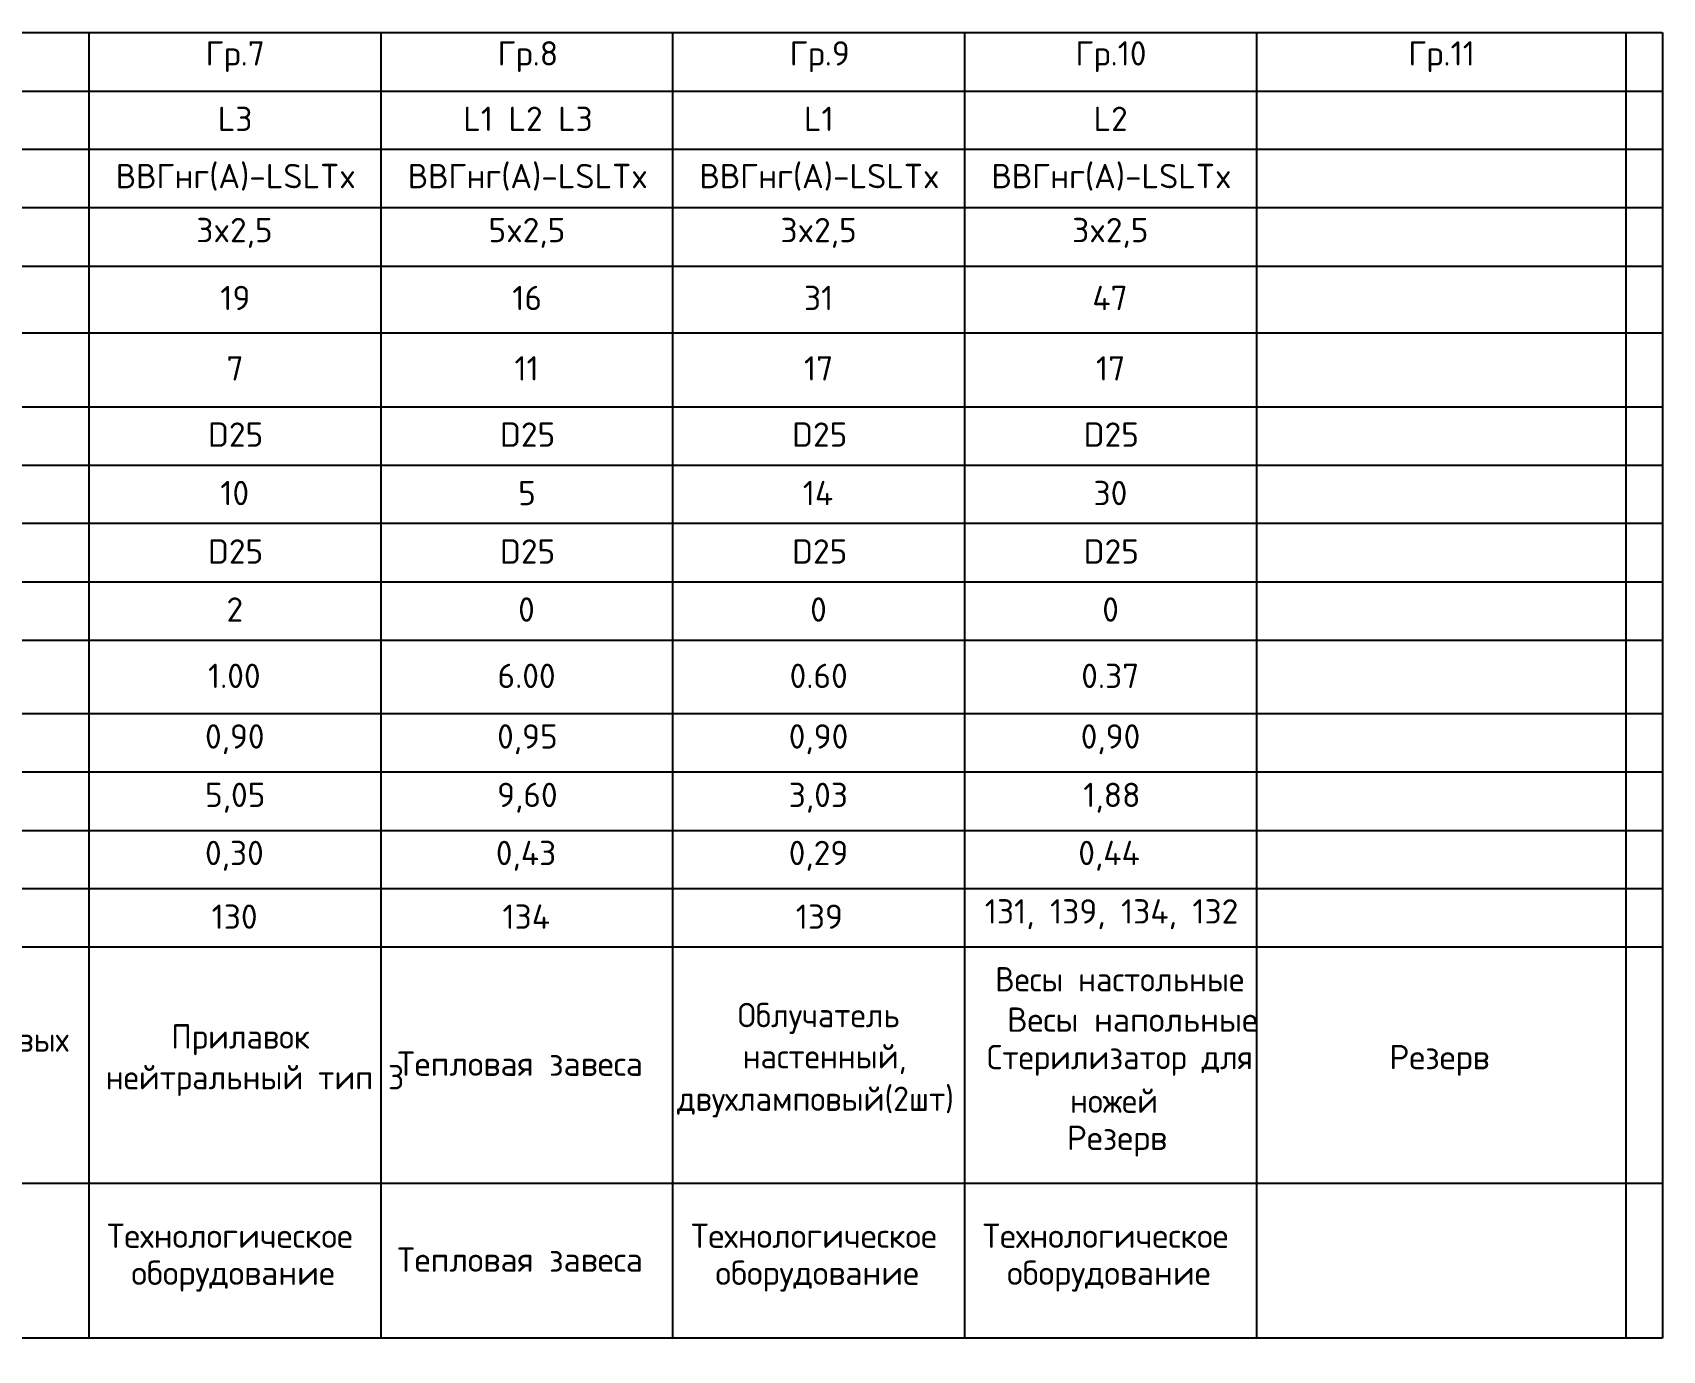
# Model space of a CAD drawing. Header units: millimetres. Extents: x -32 to 417638015, y -35 to 175284279.
# Drawn here: x 606219 to 622969, y 30748 to 44299 of the extents above; entities that cross this region are included whole.
import ezdxf

# ---------------------------------------------------------------- set-up
doc = ezdxf.new("R2010")
doc.units = ezdxf.units.MM
doc.layers.add('PDF _0', color=7, linetype='Continuous')
doc.layers.add('PDF _Текст', color=7, linetype='Continuous')
doc.styles.add('PDF GOST Common', font='GOST_Common.ttf')
doc.styles.add('PDF ISOCPEUR', font='isocpeur.ttf')

msp = doc.modelspace()

# ---------------------------------------------------------------- linework, layer by layer
at = {"layer": 'PDF _0', "lineweight": 25}
for points in [[(622967, 30875), (581283, 30875), (581283, 44299), (622967, 44299)], [(606798, 44299), (606798, 30875)], [(609799, 44299), (609799, 30875)], [(612796, 44299), (612796, 30875)], [(615798, 44299), (615798, 30875)], [(618799, 44299), (618799, 30875)], [(622592, 44299), (622592, 30875)], [(622969, 44299), (622969, 30875)], [(581283, 43698), (622967, 43698)], [(581283, 43101), (622967, 43101)], [(581283, 42500), (622967, 42500)], [(581283, 41898), (622967, 41898)], [(581283, 41213), (622967, 41213)], [(583103, 40451), (622967, 40451)], [(585881, 39850), (622967, 39850)], [(583103, 39253), (622967, 39253)], [(585881, 38652), (622967, 38652)], [(581283, 38050), (622967, 38050)], [(581283, 37297), (622967, 37297)], [(581283, 36696), (622967, 36696)], [(581283, 36095), (622967, 36095)], [(581283, 35498), (622967, 35498)], [(581283, 34897), (622967, 34897)], [(581283, 32467), (622967, 32467)]]:
    msp.add_lwpolyline(points, dxfattribs=at)

# ---------------------------------------------------------------- texts
at = {"layer": 'PDF _Текст', "attachment_point": 4}
for s, insert, char_height, style in [('Гр.7', (607996, 44051), 250, 'PDF ISOCPEUR'), ('Гр.8', (610997, 44051), 250, 'PDF ISOCPEUR'), ('Гр.9', (613999, 44051), 250, 'PDF ISOCPEUR'), ('Гр.10', (616936, 44051), 250, 'PDF ISOCPEUR'), ('Гр.11', (620357, 44051), 250, 'PDF ISOCPEUR'), ('L3', (608123, 43412), 250, 'PDF ISOCPEUR'), ('L1 L2 L3', (610646, 43412), 250, 'PDF ISOCPEUR'), ('L1', (614147, 43412), 250, 'PDF ISOCPEUR'), ('L2', (617123, 43412), 250, 'PDF ISOCPEUR'), ('ВВГнг(A)-LSLTx', (607073, 42811), 249.97, 'PDF ISOCPEUR'), ('ВВГнг(A)-LSLTx', (610074, 42811), 249.97, 'PDF ISOCPEUR'), ('ВВГнг(A)-LSLTx', (613072, 42811), 249.97, 'PDF ISOCPEUR'), ('ВВГнг(A)-LSLTx', (616073, 42811), 249.97, 'PDF ISOCPEUR'), ('3x2,5', (607902, 42239), 250, 'PDF ISOCPEUR'), ('5x2,5', (610904, 42239), 250, 'PDF ISOCPEUR'), ('3x2,5', (613905, 42239), 250, 'PDF ISOCPEUR'), ('3x2,5', (616903, 42239), 250, 'PDF ISOCPEUR'), ('19', (608148, 41570), 250, 'PDF ISOCPEUR'), ('16', (611149, 41570), 250, 'PDF ISOCPEUR'), ('31', (614147, 41570), 250, 'PDF ISOCPEUR'), ('47', (617110, 41570), 250, 'PDF ISOCPEUR'), ('221.3000', (622778, 41556), 0.999, 'PDF ISOCPEUR'), ('7', (608212, 40846), 250, 'PDF ISOCPEUR'), ('11', (611171, 40846), 250, 'PDF ISOCPEUR'), ('17', (614147, 40846), 250, 'PDF ISOCPEUR'), ('17', (617148, 40846), 250, 'PDF ISOCPEUR'), ('96.0000', (622778, 40832), 0.999, 'PDF ISOCPEUR'), ('D25', (608021, 40165), 250, 'PDF ISOCPEUR'), ('D25', (611022, 40165), 250, 'PDF ISOCPEUR'), ('D25', (614024, 40165), 250, 'PDF ISOCPEUR'), ('D25', (617021, 40165), 250, 'PDF ISOCPEUR'), ('10', (608148, 39564), 250, 'PDF ISOCPEUR'), ('5', (611209, 39564), 250, 'PDF ISOCPEUR'), ('14', (614134, 39564), 250, 'PDF ISOCPEUR'), ('30', (617123, 39564), 250, 'PDF ISOCPEUR'), ('118.3000', (622778, 39550), 0.999, 'PDF ISOCPEUR'), ('D25', (608021, 38963), 250, 'PDF ISOCPEUR'), ('D25', (611022, 38963), 250, 'PDF ISOCPEUR'), ('D25', (614024, 38963), 250, 'PDF ISOCPEUR'), ('D25', (617021, 38963), 250, 'PDF ISOCPEUR'), ('2', (608212, 38366), 250, 'PDF ISOCPEUR'), ('0', (611209, 38366), 250, 'PDF ISOCPEUR'), ('0', (614210, 38366), 250, 'PDF ISOCPEUR'), ('0', (617212, 38366), 250, 'PDF ISOCPEUR'), ('1.00', (608021, 37684), 250, 'PDF ISOCPEUR'), ('6.00', (610997, 37684), 250, 'PDF ISOCPEUR'), ('0.60', (613999, 37684), 250, 'PDF ISOCPEUR'), ('0.37', (616996, 37684), 250, 'PDF ISOCPEUR'), ('88.1170', (622778, 37674), 0.999, 'PDF ISOCPEUR'), ('0,90', (607991, 37032), 250, 'PDF ISOCPEUR'), ('0,95', (610993, 37032), 250, 'PDF ISOCPEUR'), ('0,90', (613990, 37032), 250, 'PDF ISOCPEUR'), ('0,90', (616991, 37032), 250, 'PDF ISOCPEUR'), ('0.8500', (622778, 36997), 0.999, 'PDF ISOCPEUR'), ('5,05', (607991, 36431), 250, 'PDF ISOCPEUR'), ('9,60', (610993, 36431), 250, 'PDF ISOCPEUR'), ('3,03', (613990, 36431), 250, 'PDF ISOCPEUR'), ('1,88', (617017, 36431), 250, 'PDF ISOCPEUR'), ('157,51', (622778, 36396), 0.999, 'PDF ISOCPEUR'), ('0,30', (607991, 35834), 250, 'PDF ISOCPEUR'), ('0,43', (610980, 35834), 250, 'PDF ISOCPEUR'), ('0,29', (613990, 35834), 250, 'PDF ISOCPEUR'), ('0,44', (616966, 35834), 250, 'PDF ISOCPEUR'), ('131, 139, 134, 132', (616005, 35233), 249.97, 'PDF ISOCPEUR'), ('130', (608059, 35208), 250, 'PDF ISOCPEUR'), ('134', (611048, 35208), 250, 'PDF ISOCPEUR'), ('139', (614062, 35208), 250, 'PDF ISOCPEUR'), ('Весы настольные', (616111, 34564), 249.97, 'PDF GOST Common'), ('Облучатель', (613465, 34162), 250, 'PDF GOST Common'), ('Весы напольные', (616234, 34149), 249.97, 'PDF ISOCPEUR'), ('Мармит для первых \\Pблюд', (603564, 33716), 249.97, 'PDF GOST Common'), ('Прилавок', (607644, 33942), 250, 'PDF GOST Common'), ('настенный,', (613516, 33743), 250, 'PDF GOST Common'), ('Стерилизатор для', (616026, 33730), 249.97, 'PDF GOST Common'), ('Резерв', (620162, 33730), 250, 'PDF ISOCPEUR'), ('нейтральный тип 3', (606971, 33523), 249.97, 'PDF GOST Common'), ('Тепловая завеса', (609968, 33696), 249.97, 'PDF ISOCPEUR'), ('двухламповый(2шт)', (612843, 33302), 249.97, 'PDF GOST Common'), ('ножей', (616881, 33315), 250, 'PDF GOST Common'), ('Резерв', (616848, 32900), 250, 'PDF ISOCPEUR'), ('Технологическое', (606984, 31927), 249.97, 'PDF ISOCPEUR'), ('Технологическое', (612987, 31927), 249.97, 'PDF ISOCPEUR'), ('Технологическое', (615984, 31927), 249.97, 'PDF ISOCPEUR'), ('оборудование', (607234, 31512), 249.97, 'PDF ISOCPEUR'), ('Тепловая завеса', (609968, 31681), 249.97, 'PDF ISOCPEUR'), ('оборудование', (613237, 31512), 249.97, 'PDF ISOCPEUR'), ('оборудование', (616234, 31512), 249.97, 'PDF ISOCPEUR')]:
    msp.add_mtext(s, dxfattribs=dict(at, insert=insert, char_height=char_height, style=style))
at = {"layer": 'PDF _Текст', "color": 7, "true_color": 0xfafafa, "insert": (622778, 30748), "char_height": 0.999, "attachment_point": 4, "style": 'PDF ISOCPEUR'}
msp.add_mtext('0,25', dxfattribs=at)

doc.saveas('drawing.dxf')
